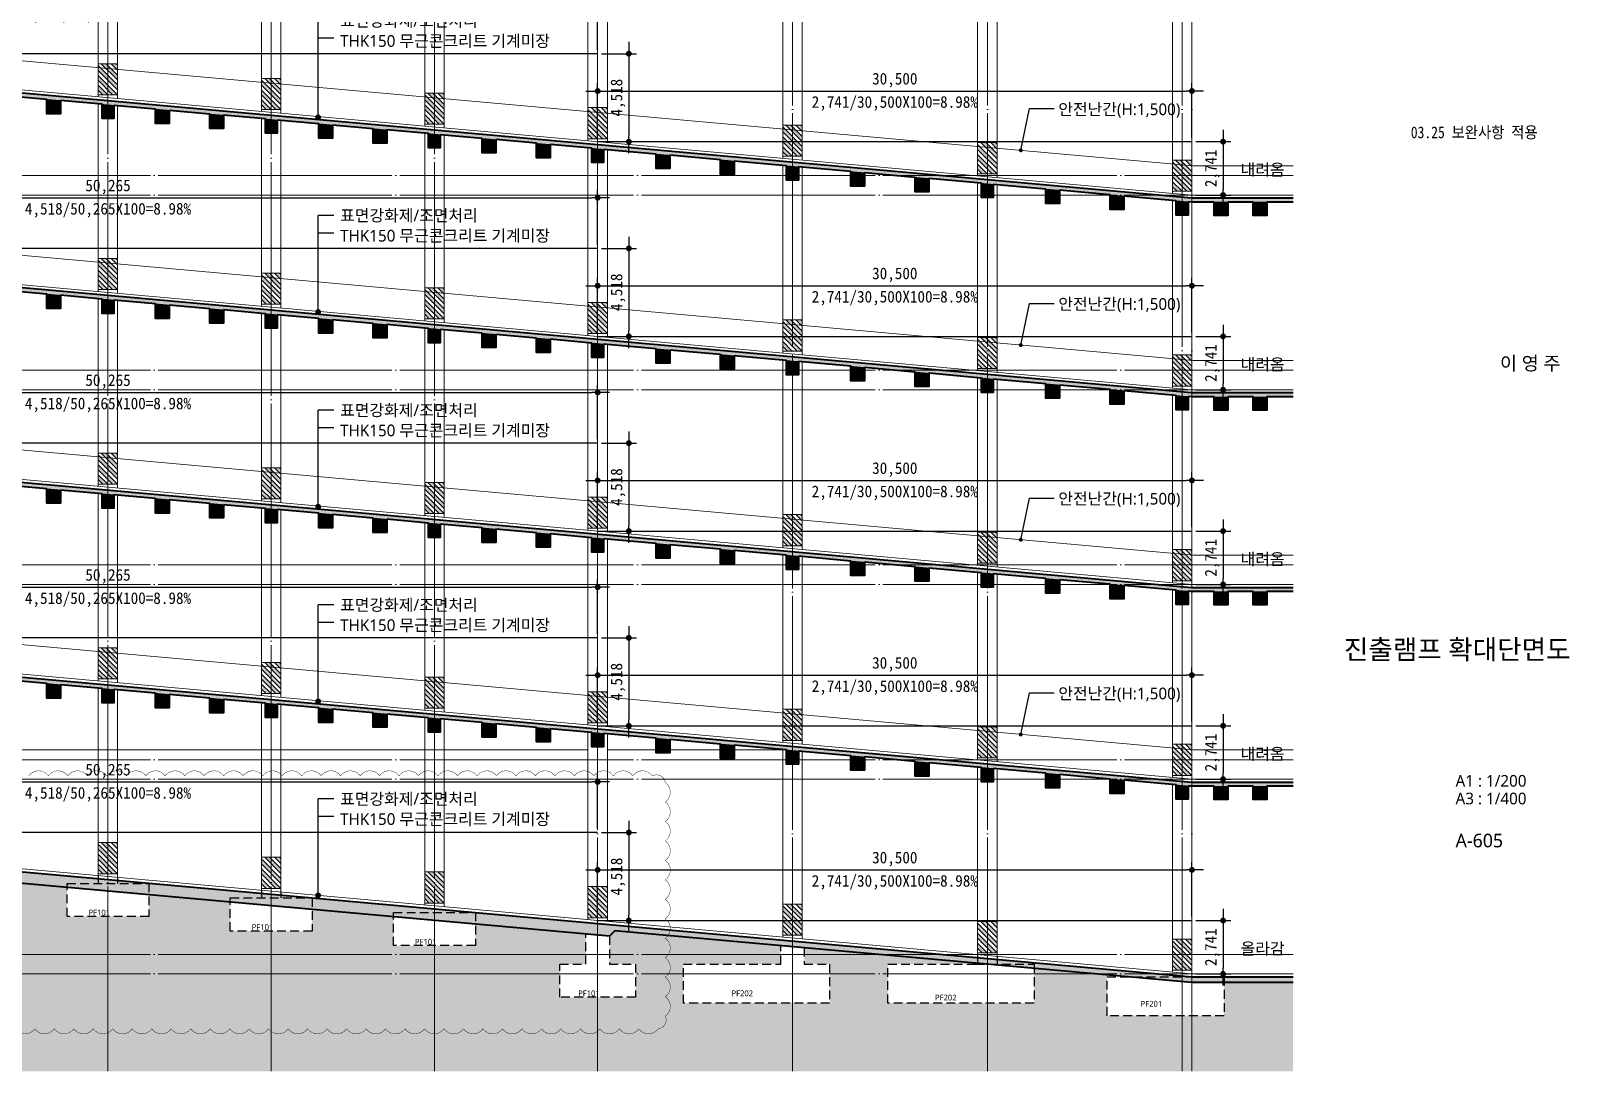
# Model space of a CAD drawing. Header units: millimetres. Extents: x 2292510 to 2787134, y 32296 to 526467.
# Drawn here: x 2371471 to 2450433, y 32296 to 85732 of the extents above; entities that cross this region are included whole.
import ezdxf
from ezdxf.enums import TextEntityAlignment as Align

# ---------------------------------------------------------------- set-up
doc = ezdxf.new("R2010")
doc.units = ezdxf.units.MM
doc.header["$LTSCALE"] = 200
doc.header["$MEASUREMENT"] = 0
doc.linetypes.add('CEN', pattern=[62, 60, -1, 0, -1])
doc.linetypes.add('HIDDEN', pattern=[0.375, 0.25, -0.125])
doc.layers.get('0').update_dxf_attribs({"linetype": 'CONTINUOUS'})
for name, color, linetype, lineweight in [('A-AXIS-LINE', 1, 'CEN', 15), ('A-BORD-TEXT', 3, 'CONTINUOUS', 25), ('A-CONC-LIN1', 2, 'CONTINUOUS', 40), ('A-CONC-LIN2', 7, 'CONTINUOUS', 25), ('A-DEGN-LINE', 4, 'CONTINUOUS', 25), ('A-DIMS', 7, 'CONTINUOUS', 25), ('A-ELEV-LIN3', 8, 'CONTINUOUS', 18), ('A-MKXS-LEAD', 7, 'CONTINUOUS', 25), ('A-MKXS-TEXT1', 3, 'CONTINUOUS', 25), ('A-XXXX-FIN2', 6, 'CONTINUOUS', 20), ('A-XXXX-SYMB', 7, 'CONTINUOUS', 25), ('REV-202205', 20, 'CONTINUOUS', 25)]:
    doc.layers.add(name, color=color, linetype=linetype, lineweight=lineweight)
doc.layers.add('A-CONC-SOLD', color=252, linetype='CEN')
doc.layers.add('A-XXXX-SOLD', color=252, linetype='CONTINUOUS')
doc.layers.add('Defpoint', color=181, linetype='CONTINUOUS', plot=False)
doc.styles.add('HY울릉도L', font='')
doc.styles.add('돋움', font='')
doc.styles.add('돋움체', font='')
doc.styles.add('맑은고딕', font='malgun.ttf')
doc.styles.get('HY울릉도L').set_extended_font_data('HYwulM')
doc.styles.get('돋움').set_extended_font_data('DotumChe')
doc.styles.get('돋움체').set_extended_font_data('DotumChe')
doc.dimstyles.new('CDIM', dxfattribs={"dimtxt": 3, "dimasz": 1.5, "dimexe": 2, "dimexo": 1, "dimgap": 1, "dimtad": 1, "dimdec": 0, "dimrnd": 0.5, "dimzin": 0, "dimdsep": 32, "dimlunit": 6, "dimtxsty": 'HY울릉도L', "dimblk1": '_CIDOT', "dimblk2": '_CIDOT', "dimsah": 1, "dimcen": 5.5, "dimclrd": 2, "dimclre": 2, "dimclrt": 7, "dimadec": 0, "dimazin": 0, "dimtfac": 1, "dimtdec": 0, "dimtix": 1, "dimtmove": 2, "dimatfit": 1, "dimldrblk": '_CIDOT', "dimfxl": 1, "dimtolj": 1, "dimtzin": 0, "dimlwd": -1, "dimarcsym": 0})

# ---------------------------------------------------------------- blocks, each defined once
blk = doc.blocks.new('axis')
at = {"layer": 'A-AXIS-LINE'}
for p, q in [((2249434.5, 128585.5), (2249434.5, 32295.5)), ((2257812, 128585.5), (2257812, 32295.5)), ((2266189.5, 128585.5), (2266189.5, 32295.5)), ((2274567, 32295.5), (2274567, 128585.5)), ((2284567, 32295.5), (2284567, 128585.5)), ((2294567, 32295.5), (2294567, 128585.5)), ((2304567, 32295.5), (2304567, 128585.5)), ((2305067, 32295.5), (2305067, 128585.5)), ((2177609.5, 78295.5), (2310259.5, 78295.5)), ((2177609.5, 77295.5), (2310259.5, 77295.5)), ((2177609.5, 68295.5), (2310259.5, 68295.5)), ((2177609.5, 67295.5), (2310259.5, 67295.5)), ((2177609.5, 58295.5), (2310259.5, 58295.5)), ((2177609.5, 57295.5), (2310259.5, 57295.5)), ((2177609.5, 48295.5), (2310259.5, 48295.5)), ((2177609.5, 47295.5), (2310259.5, 47295.5)), ((2177609.5, 38295.5), (2310259.5, 38295.5)), ((2177609.5, 37295.5), (2310259.5, 37295.5))]:
    blk.add_line(p, q, dxfattribs=at)
blk = doc.blocks.new('_CIDOT')
at = {"color": 0, "linetype": 'ByBlock'}
blk.add_line((2, 0), (-1, 0), dxfattribs=at)
at = {"color": 0, "linetype": 'ByBlock', "const_width": 0.5}
blk.add_lwpolyline([(-0.25, 0, 1), (0.25, 0, 1)], format="xyb", close=True, dxfattribs=at)
blk = doc.blocks.new('*D293')
at = {"layer": 'A-DIMS', "lineweight": -2, "transparency": 16777216}
for p, q in [((2269067, 49399), (2269067, 52199)), ((2299567, 49399), (2299567, 52199))]:
    blk.add_line(p, q, dxfattribs=at)
at = {"layer": 'A-DIMS', "transparency": 16777216}
blk.add_line((2269367, 51799), (2299267, 51799), dxfattribs=at)
at = {"layer": 'A-DIMS', "transparency": 16777216, "xscale": 300, "yscale": 300, "zscale": 300, "rotation": 180}
blk.add_blockref('_CIDOT', (2269067, 51799), dxfattribs=at)
at = {"layer": 'A-DIMS', "transparency": 16777216, "xscale": 300, "yscale": 300, "zscale": 300}
blk.add_blockref('_CIDOT', (2299567, 51799), dxfattribs=at)
at = {"layer": 'A-DIMS', "color": 3, "transparency": 16777216, "insert": (2284317, 52356), "char_height": 600, "attachment_point": 5, "style": '돋움'}
blk.add_mtext('\\A1;30,500', dxfattribs=at)
blk = doc.blocks.new('*D294')
at = {"layer": 'A-DIMS', "lineweight": -2, "transparency": 16777216}
for p, q in [((2299767, 49199), (2301567, 49199)), ((2299767, 46458), (2301567, 46458))]:
    blk.add_line(p, q, dxfattribs=at)
at = {"layer": 'A-DIMS', "transparency": 16777216}
blk.add_line((2301167, 48899), (2301167, 46758), dxfattribs=at)
at = {"layer": 'A-DIMS', "transparency": 16777216, "xscale": 300, "yscale": 300, "zscale": 300}
for p, rotation in [((2301167, 49199), 90), ((2301167, 46458), 270)]:
    blk.add_blockref('_CIDOT', p, dxfattribs=dict(at, rotation=rotation))
at = {"layer": 'A-DIMS', "color": 3, "transparency": 16777216, "insert": (2300610, 47829), "char_height": 600, "attachment_point": 5, "rotation": 90, "style": '돋움'}
blk.add_mtext('\\A1;2,741', dxfattribs=at)
blk = doc.blocks.new('*D295')
at = {"layer": 'A-DIMS', "lineweight": -2, "transparency": 16777216}
for p, q in [((2218802, 53917), (2218802, 56717)), ((2269067, 53917), (2269067, 56717))]:
    blk.add_line(p, q, dxfattribs=at)
at = {"layer": 'A-DIMS', "transparency": 16777216}
blk.add_line((2219102, 56317), (2268767, 56317), dxfattribs=at)
at = {"layer": 'A-DIMS', "transparency": 16777216, "xscale": 300, "yscale": 300, "zscale": 300, "rotation": 180}
blk.add_blockref('_CIDOT', (2218802, 56317), dxfattribs=at)
at = {"layer": 'A-DIMS', "transparency": 16777216, "xscale": 300, "yscale": 300, "zscale": 300}
blk.add_blockref('_CIDOT', (2269067, 56317), dxfattribs=at)
at = {"layer": 'A-DIMS', "color": 3, "transparency": 16777216, "insert": (2243935, 56874), "char_height": 600, "attachment_point": 5, "style": '돋움'}
blk.add_mtext('\\A1;50,265', dxfattribs=at)
blk = doc.blocks.new('*D296')
at = {"layer": 'A-DIMS', "lineweight": -2, "transparency": 16777216}
for p, q in [((2269267, 53717), (2271067, 53717)), ((2269267, 49199), (2271067, 49199))]:
    blk.add_line(p, q, dxfattribs=at)
at = {"layer": 'A-DIMS', "transparency": 16777216}
blk.add_line((2270667, 53417), (2270667, 49499), dxfattribs=at)
at = {"layer": 'A-DIMS', "transparency": 16777216, "xscale": 300, "yscale": 300, "zscale": 300}
for p, rotation in [((2270667, 53717), 90), ((2270667, 49199), 270)]:
    blk.add_blockref('_CIDOT', p, dxfattribs=dict(at, rotation=rotation))
at = {"layer": 'A-DIMS', "color": 3, "transparency": 16777216, "insert": (2270110, 51458), "char_height": 600, "attachment_point": 5, "rotation": 90, "style": '돋움'}
blk.add_mtext('\\A1;4,518', dxfattribs=at)
blk = doc.blocks.new('안전페인트2')
at = {"layer": 'A-ELEV-LIN3'}
h = blk.add_hatch(color=256, dxfattribs=at)
h.dxf.hatch_style = 1
h.paths.add_polyline_path([(1000, 1373), (1000, 1627), (927, 1700), (673, 1700)])
h.paths.add_polyline_path([(1000, 864), (1000, 1118), (418, 1700), (164, 1700)])
h.paths.add_polyline_path([(1000, 355), (1000, 609), (109, 1500), (0, 1609), (0, 1355)])
h.paths.add_polyline_path([(745, 100), (1000, 100), (0, 1100), (0, 845)])
h.paths.add_polyline_path([(236, 100), (491, 100), (0, 591), (0, 336)])
blk.add_lwpolyline([(1000, 1700), (0, 1700), (0, 100), (1000, 100)], close=True, dxfattribs=at)
for points in [[(1000, 609), (0, 1609)], [(1000, 864), (164, 1700)], [(1000, 1118), (418, 1700)], [(1000, 1373), (673, 1700)], [(1000, 1627), (927, 1700)], [(1000, 355), (0, 1355)], [(1000, 100), (0, 1100)], [(745, 100), (0, 845)], [(491, 100), (0, 591)], [(236, 100), (0, 336)]]:
    blk.add_lwpolyline(points, dxfattribs=at)
blk = doc.blocks.new('raG1_600X900')
at = {"layer": 'A-CONC-SOLD'}
h = blk.add_hatch(color=256, dxfattribs=at)
h.dxf.hatch_style = 1
h.paths.add_polyline_path([(300, -201), (300, -900), (-300, -900), (-300, -147)])
at = {"layer": 'A-CONC-LIN1'}
blk.add_lwpolyline([(300, -201), (300, -900), (-300, -900), (-300, -147)], dxfattribs=at)
blk = doc.blocks.new('raB1_700X900')
at = {"layer": 'A-CONC-SOLD'}
h = blk.add_hatch(color=256, dxfattribs=at)
h.dxf.hatch_style = 1
h.paths.add_polyline_path([(350, -201), (350, -900), (-350, -900), (-350, -138)])
at = {"layer": 'A-CONC-LIN1'}
blk.add_lwpolyline([(350, -201), (350, -900), (-350, -900), (-350, -138)], dxfattribs=at)
blk = doc.blocks.new('raB2_700X900')
at = {"layer": 'A-CONC-SOLD'}
h = blk.add_hatch(color=256, dxfattribs=at)
h.dxf.hatch_style = 1
h.paths.add_polyline_path([(350, -200), (350, -900), (-350, -900), (-350, -200)])
at = {"layer": 'A-CONC-LIN1'}
blk.add_lwpolyline([(350, -200), (350, -900), (-350, -900), (-350, -200)], dxfattribs=at)
blk = doc.blocks.new('*D389')
at = {"layer": 'A-DIMS', "lineweight": -2, "transparency": 16777216}
for p, q in [((2269067, 49399), (2269067, 52199)), ((2299567, 49399), (2299567, 52199))]:
    blk.add_line(p, q, dxfattribs=at)
at = {"layer": 'A-DIMS', "transparency": 16777216}
blk.add_line((2269367, 51799), (2299267, 51799), dxfattribs=at)
at = {"layer": 'A-DIMS', "transparency": 16777216, "xscale": 300, "yscale": 300, "zscale": 300, "rotation": 180}
blk.add_blockref('_CIDOT', (2269067, 51799), dxfattribs=at)
at = {"layer": 'A-DIMS', "transparency": 16777216, "xscale": 300, "yscale": 300, "zscale": 300}
blk.add_blockref('_CIDOT', (2299567, 51799), dxfattribs=at)
at = {"layer": 'A-DIMS', "color": 3, "transparency": 16777216, "insert": (2284317, 52356), "char_height": 600, "attachment_point": 5, "style": '돋움'}
blk.add_mtext('\\A1;30,500', dxfattribs=at)
blk = doc.blocks.new('*D390')
at = {"layer": 'A-DIMS', "lineweight": -2, "transparency": 16777216}
for p, q in [((2299767, 49199), (2301567, 49199)), ((2299767, 46458), (2301567, 46458))]:
    blk.add_line(p, q, dxfattribs=at)
at = {"layer": 'A-DIMS', "transparency": 16777216}
blk.add_line((2301167, 48899), (2301167, 46758), dxfattribs=at)
at = {"layer": 'A-DIMS', "transparency": 16777216, "xscale": 300, "yscale": 300, "zscale": 300}
for p, rotation in [((2301167, 49199), 90), ((2301167, 46458), 270)]:
    blk.add_blockref('_CIDOT', p, dxfattribs=dict(at, rotation=rotation))
at = {"layer": 'A-DIMS', "color": 3, "transparency": 16777216, "insert": (2300610, 47829), "char_height": 600, "attachment_point": 5, "rotation": 90, "style": '돋움'}
blk.add_mtext('\\A1;2,741', dxfattribs=at)
blk = doc.blocks.new('*D391')
at = {"layer": 'A-DIMS', "lineweight": -2, "transparency": 16777216}
for p, q in [((2218802, 53917), (2218802, 56717)), ((2269067, 53917), (2269067, 56717))]:
    blk.add_line(p, q, dxfattribs=at)
at = {"layer": 'A-DIMS', "transparency": 16777216}
blk.add_line((2219102, 56317), (2268767, 56317), dxfattribs=at)
at = {"layer": 'A-DIMS', "transparency": 16777216, "xscale": 300, "yscale": 300, "zscale": 300, "rotation": 180}
blk.add_blockref('_CIDOT', (2218802, 56317), dxfattribs=at)
at = {"layer": 'A-DIMS', "transparency": 16777216, "xscale": 300, "yscale": 300, "zscale": 300}
blk.add_blockref('_CIDOT', (2269067, 56317), dxfattribs=at)
at = {"layer": 'A-DIMS', "color": 3, "transparency": 16777216, "insert": (2243935, 56874), "char_height": 600, "attachment_point": 5, "style": '돋움'}
blk.add_mtext('\\A1;50,265', dxfattribs=at)
blk = doc.blocks.new('*D392')
at = {"layer": 'A-DIMS', "lineweight": -2, "transparency": 16777216}
for p, q in [((2269267, 53717), (2271067, 53717)), ((2269267, 49199), (2271067, 49199))]:
    blk.add_line(p, q, dxfattribs=at)
at = {"layer": 'A-DIMS', "transparency": 16777216}
blk.add_line((2270667, 53417), (2270667, 49499), dxfattribs=at)
at = {"layer": 'A-DIMS', "transparency": 16777216, "xscale": 300, "yscale": 300, "zscale": 300}
for p, rotation in [((2270667, 53717), 90), ((2270667, 49199), 270)]:
    blk.add_blockref('_CIDOT', p, dxfattribs=dict(at, rotation=rotation))
at = {"layer": 'A-DIMS', "color": 3, "transparency": 16777216, "insert": (2270110, 51458), "char_height": 600, "attachment_point": 5, "rotation": 90, "style": '돋움'}
blk.add_mtext('\\A1;4,518', dxfattribs=at)
blk = doc.blocks.new('기준층')
at = {"layer": 'A-CONC-SOLD'}
h = blk.add_hatch(color=256, dxfattribs=at)
h.dxf.hatch_style = 1
h.paths.add_polyline_path([(2188288.6, 56308), (2299553.6, 46308), (2304759.5, 46308), (2304759.5, 46108), (2299542.3, 46108), (2188277.3, 56108.2), (2172109.5, 56108), (2172109.5, 56308)])
at = {"layer": 'A-CONC-LIN1'}
for points in [[(2172109.5, 56308), (2188288.6, 56308), (2299553.6, 46308), (2304759.5, 46308)], [(2238699.5, 51576.5), (2240792, 51388.4)], [(2241492, 51325.5), (2243634.5, 51132.9)], [(2244234.5, 51079), (2246377, 50886.5)], [(2247077, 50823.5), (2249169.5, 50635.5)], [(2249869.5, 50572.6), (2252012, 50380)], [(2252612, 50326.1), (2254754.5, 50133.5)], [(2255454.5, 50070.6), (2257547, 49882.5)], [(2258247, 49819.6), (2260389.5, 49627.1)], [(2260989.5, 49573.1), (2263132, 49380.6)], [(2263832, 49317.7), (2265924.5, 49129.6)], [(2266624.5, 49066.7), (2268767, 48874.1)], [(2269367, 48820.2), (2272067, 48577.5)], [(2272767, 48514.6), (2275367, 48281)], [(2276067, 48218), (2278767, 47975.4)], [(2279367, 47921.5), (2282067, 47678.8)], [(2282767, 47615.9), (2285367, 47382.2)], [(2286067, 47319.3), (2288767, 47076.6)], [(2289367, 47022.7), (2292067, 46780)], [(2292767, 46717.1), (2295367, 46483.4)], [(2296067, 46420.5), (2298767, 46177.9)], [(2299367, 46123.9), (2299542.3, 46108.2), (2300717, 46108.2)], [(2301417, 46108), (2302717, 46108)], [(2303417, 46108), (2304759.5, 46108)]]:
    blk.add_lwpolyline(points, dxfattribs=at)
at = {"layer": 'A-DEGN-LINE'}
for p, q in [((2269067, 53716.8), (2218802, 53716.8)), ((2269067, 49199.2), (2299567, 49199.2))]:
    blk.add_line(p, q, dxfattribs=at)
at = {"layer": 'A-ELEV-LIN3'}
for p, q in [((2243427.8, 41503.5), (2243427.8, 51151.5)), ((2244427.8, 41413.7), (2244427.8, 51061.6)), ((2251812, 40750), (2251812, 50347.8)), ((2252812, 40660.1), (2252812, 50257.9)), ((2260189.5, 39997.1), (2260189.5, 49594.8)), ((2261189.5, 39907.2), (2261189.5, 49505)), ((2268567, 39244.1), (2268567, 48892.1)), ((2269567, 39154.3), (2269567, 48802.2)), ((2278567, 38345.4), (2278567, 47993.4)), ((2279567, 38255.5), (2279567, 47903.5)), ((2288567, 37446.6), (2288567, 47094.6)), ((2289567, 37356.7), (2289567, 47004.7)), ((2298567, 36547.9), (2298567, 46195.8)), ((2299567, 36458), (2299567, 46108.2))]:
    blk.add_line(p, q, dxfattribs=at)
blk.add_lwpolyline([(2172109.5, 57958), (2188369.3, 57958), (2299634.3, 47958), (2304759.5, 47958)], dxfattribs=at)
at = {"layer": 'A-MKXS-LEAD'}
for p, q in [((2254718.9, 50448.9), (2254718.9, 55407)), ((2255518.9, 55407), (2254718.9, 55407)), ((2255518.9, 54507), (2254718.9, 54507))]:
    blk.add_line(p, q, dxfattribs=at)
at = {"layer": 'A-MKXS-LEAD', "const_width": 150}
blk.add_lwpolyline([(2254643.9, 50448.9, 1), (2254793.9, 50448.9, 1)], format="xyb", close=True, dxfattribs=at)
at = {"layer": 'A-XXXX-FIN2'}
blk.add_lwpolyline([(2172109.5, 56458), (2188302, 56458), (2299567, 46458), (2304759.5, 46458)], dxfattribs=at)
at = {"layer": 'A-XXXX-SYMB'}
blk.add_lwpolyline([(2290782.7, 48753.5), (2291227.2, 50894.6), (2292498.8, 50894.6)], dxfattribs=at)
at = {"layer": 'A-XXXX-SYMB', "const_width": 100}
blk.add_lwpolyline([(2290732.7, 48753.5, 1), (2290832.7, 48753.5, 1)], format="xyb", close=True, dxfattribs=at)
for p in [(2243427.8, 41503.5), (2251812, 40750), (2260189.5, 39997.1), (2268567, 39244.1), (2278567, 38345.4), (2288567, 37446.6), (2298567, 36547.9)]:
    blk.add_blockref('안전페인트2', p)
at = {"layer": 'A-CONC-LIN1'}
for name, p in [('raB1_700X900', (2241142, 51526.3)), ('raG1_600X900', (2243934.5, 51279.8)), ('raB1_700X900', (2246727, 51024.3)), ('raB1_700X900', (2249519.5, 50773.4)), ('raG1_600X900', (2252312, 50526.9)), ('raB1_700X900', (2255104.5, 50271.4)), ('raB1_700X900', (2257897, 50020.4)), ('raG1_600X900', (2260689.5, 49774)), ('raB1_700X900', (2263482, 49518.5)), ('raB1_700X900', (2266274.5, 49267.5)), ('raG1_600X900', (2269067, 49021)), ('raB1_700X900', (2272417, 48715.4)), ('raB1_700X900', (2275717, 48418.9)), ('raG1_600X900', (2279067, 48122.3)), ('raB1_700X900', (2282417, 47816.7)), ('raB1_700X900', (2285717, 47520.1)), ('raG1_600X900', (2289067, 47223.5)), ('raB1_700X900', (2292417, 46917.9)), ('raB1_700X900', (2295717, 46621.3)), ('raG1_600X900', (2299067, 46324.8)), ('raB2_700X900', (2301067, 46308)), ('raB2_700X900', (2303067, 46308))]:
    blk.add_blockref(name, p, dxfattribs=at)
at = {"layer": 'A-DIMS', "color": 3, "style": '돋움체'}
for s, p in [('4,518/50,265X100=8.98%%%', (2243934.5, 55755)), ('2,741/30,500X100=8.98%%%', (2284317, 51237.4))]:
    blk.add_text(s, height=600, dxfattribs=at).set_placement(p, align=Align.MIDDLE_CENTER)
at = {"layer": 'A-MKXS-TEXT1', "style": '맑은고딕'}
for s, p in [('표면강화제/조면처리', (2255848, 55407)), ('THK150 무근콘크리트 기계미장', (2255848, 54368.9)), ('안전난간(H:1,500)', (2292709.3, 50860.9))]:
    blk.add_text(s, height=600, dxfattribs=at).set_placement(p, align=Align.MIDDLE_LEFT)
at = {"layer": 'A-DIMS'}
for base, p1, p2, picture, middle in [((2269067, 56316.8), (2218802, 53716.8), (2269067, 53716.8), '*D295', (2243934.5, 56873.9)), ((2299567, 51799.2), (2269067, 49199.2), (2299567, 49199.2), '*D293', (2284317, 52356.3))]:
    dim = blk.add_linear_dim(base=base, p1=p1, p2=p2, dimstyle='CDIM', override={"dimscale": 200, "dimtxsty": '돋움', "dimclrd": 256, "dimclre": 256, "dimclrt": 3}, dxfattribs=at)
    dim.commit()
    dim.dimension.update_dxf_attribs({"geometry": picture, "text_midpoint": middle})
for base, p1, p2, picture, middle in [((2270667, 49199.2), (2269067, 53716.8), (2269067, 49199.2), '*D296', (2270109.9, 51458)), ((2301167, 46458), (2299567, 49199.2), (2299567, 46458), '*D294', (2300609.9, 47828.6))]:
    dim = blk.add_linear_dim(base=base, p1=p1, p2=p2, angle=90, dimstyle='CDIM', override={"dimscale": 200, "dimtxsty": '돋움', "dimclrd": 256, "dimclre": 256, "dimclrt": 3}, dxfattribs=at)
    dim.commit()
    dim.dimension.update_dxf_attribs({"geometry": picture, "text_midpoint": middle})
blk = doc.blocks.new('지하층')
at = {"layer": 'A-CONC-SOLD'}
h = blk.add_hatch(color=256, dxfattribs=at)
h.dxf.hatch_style = 1
h.paths.add_polyline_path([(2188295.3, 56308), (2172109.5, 56308), (2172109.5, 56108), (2178452, 56108), (2178452, 46258), (2172109.5, 46258), (2172109.5, 45258), (2179652, 45258), (2179652, 46258), (2179152, 46258), (2179152, 56008), (2188281.8, 56008), (2220902, 53076.2), (2220902, 52775), (2269667, 48392.2), (2269943.4, 48668.6), (2299546.8, 46008), (2304759.5, 46008), (2304759.5, 46308), (2299560.3, 46308)])
at = {"layer": 'A-CONC-LIN1'}
for points in [[(2172109.5, 56308), (2188295.3, 56308), (2299560.3, 46308), (2304759.5, 46308)], [(2304759.5, 46008), (2299546.8, 46008), (2269943.4, 48668.6), (2269667, 48392.2), (2220902, 52775), (2220902, 53076.2), (2188281.8, 56008), (2179152, 56008), (2179152, 46258), (2179652, 46258), (2179652, 45258), (2172109.5, 45258)]]:
    blk.add_lwpolyline(points, dxfattribs=at)
at = {"layer": 'A-DEGN-LINE'}
for p, q in [((2269067, 53716.8), (2218802, 53716.8)), ((2269067, 49199.2), (2299567, 49199.2))]:
    blk.add_line(p, q, dxfattribs=at)
at = {"layer": 'A-ELEV-LIN3'}
for p, q in [((2172109.5, 57958), (2268567, 57958)), ((2269567, 57958), (2272067, 57958)), ((2272767, 57958), (2275367, 57958)), ((2276067, 57958), (2278567, 57958))]:
    blk.add_line(p, q, dxfattribs=at)
at = {"layer": 'A-XXXX-FIN2'}
blk.add_lwpolyline([(2172109.5, 56458), (2188302, 56458), (2299567, 46458), (2304759.5, 46458)], dxfattribs=at)
at = {"layer": 'A-DIMS', "color": 3, "style": '돋움체'}
for s, p in [('4,518/50,265X100=8.98%%%', (2243934.5, 55755)), ('2,741/30,500X100=8.98%%%', (2284317, 51237.4))]:
    blk.add_text(s, height=600, dxfattribs=at).set_placement(p, align=Align.MIDDLE_CENTER)
at = {"layer": 'A-DIMS'}
for base, p1, p2, picture, middle in [((2269067, 56316.8), (2218802, 53716.8), (2269067, 53716.8), '*D391', (2243934.5, 56873.9)), ((2299567, 51799.2), (2269067, 49199.2), (2299567, 49199.2), '*D389', (2284317, 52356.3))]:
    dim = blk.add_linear_dim(base=base, p1=p1, p2=p2, dimstyle='CDIM', override={"dimscale": 200, "dimtxsty": '돋움', "dimclrd": 256, "dimclre": 256, "dimclrt": 3}, dxfattribs=at)
    dim.commit()
    dim.dimension.update_dxf_attribs({"geometry": picture, "text_midpoint": middle})
for base, p1, p2, picture, middle in [((2270667, 49199.2), (2269067, 53716.8), (2269067, 49199.2), '*D392', (2270109.9, 51458)), ((2301167, 46458), (2299567, 49199.2), (2299567, 46458), '*D390', (2300609.9, 47828.6))]:
    dim = blk.add_linear_dim(base=base, p1=p1, p2=p2, angle=90, dimstyle='CDIM', override={"dimscale": 200, "dimtxsty": '돋움', "dimclrd": 256, "dimclre": 256, "dimclrt": 3}, dxfattribs=at)
    dim.commit()
    dim.dimension.update_dxf_attribs({"geometry": picture, "text_midpoint": middle})

msp = doc.modelspace()

# ---------------------------------------------------------------- hatches: boundary and pattern name
at = {"layer": 'A-XXXX-SOLD'}
h = msp.add_hatch(color=256, dxfattribs=at)
h.dxf.hatch_style = 1
h.paths.add_polyline_path([(2420476.6, 37795.5), (2415467, 37795.5), (2415467, 35795.5), (2422967, 35795.5), (2422967, 37571.7), (2427708.9, 37145.5), (2426717, 37145.5), (2426717, 35145.5), (2432717, 35145.5), (2432717, 36845.5), (2436259.5, 36845.5), (2436259.5, 32295.5), (2303609.5, 32295.5), (2303609.5, 36095.5), (2306827, 36095.5), (2306827, 34695.5), (2312377, 34695.5), (2312377, 37095.5), (2310652, 37095.5), (2310652, 46845.5), (2318202, 46845.5), (2318202, 45195.5), (2322402, 45195.5), (2322402, 46610), (2329239.3, 45995.5), (2328202, 45995.5), (2328202, 44295.5), (2332402, 44295.5), (2332402, 45711.3), (2339253.2, 45095.5), (2338202, 45095.5), (2338202, 43395.5), (2342402, 43395.5), (2342402, 44812.5), (2349802, 44147.4), (2349802, 44095.5), (2348202, 44095.5), (2348202, 42395.5), (2352402, 42395.5), (2352402, 43612.5), (2356579.5, 43237.1), (2356579.5, 41745.5), (2360779.5, 41745.5), (2360779.5, 42859.6), (2364957, 42484.2), (2364957, 40995.5), (2369157, 40995.5), (2369157, 42106.7), (2373334.5, 41731.2), (2373334.5, 40245.5), (2377534.5, 40245.5), (2377534.5, 41353.7), (2381712, 40978.3), (2381712, 39495.5), (2385912, 39495.5), (2385912, 40600.8), (2390089.5, 40225.4), (2390089.5, 38745.5), (2394289.5, 38745.5), (2394289.5, 39847.9), (2399967, 39337.6), (2399967, 37795.5), (2398617, 37795.5), (2398617, 36095.5), (2402517, 36095.5), (2402517, 37795.5), (2401167, 37795.5), (2401167, 39229.8), (2401443.4, 39506.1), (2409967, 38740.1), (2409967, 37795.5), (2404967, 37795.5), (2404967, 35795.5), (2412467, 35795.5), (2412467, 37795.5), (2411167, 37795.5), (2411167, 38632.2)])

# ---------------------------------------------------------------- linework, layer by layer
at = {"layer": 'A-CONC-LIN2', "linetype": 'HIDDEN', "ltscale": 9}
for p, q in [((2374927.8, 42341), (2374927.8, 41945.5)), ((2375927.8, 42251.2), (2375927.8, 41945.5)), ((2383312, 41587.5), (2383312, 41195.5)), ((2384312, 41497.6), (2384312, 41195.5)), ((2420067, 38284.1), (2420067, 37795.5)), ((2421067, 38194.3), (2421067, 37795.5))]:
    msp.add_line(p, q, dxfattribs=at)
for points in [[(2373334.5, 41945.5), (2377534.5, 41945.5), (2377534.5, 40245.5), (2373334.5, 40245.5)], [(2381712, 41195.5), (2385912, 41195.5), (2385912, 39495.5), (2381712, 39495.5)], [(2390089.5, 40445.5), (2394289.5, 40445.5), (2394289.5, 38745.5), (2390089.5, 38745.5)], [(2426717, 37145.5), (2432717, 37145.5), (2432717, 35145.5), (2426717, 35145.5)]]:
    msp.add_lwpolyline(points, close=True, dxfattribs=at)
for points in [[(2401167, 39229.8), (2401167, 37795.5), (2402517, 37795.5), (2402517, 36095.5), (2398617, 36095.5), (2398617, 37795.5), (2399967, 37795.5), (2399967, 39337.6)], [(2411167, 38632.2), (2411167, 37795.5), (2412467, 37795.5), (2412467, 35795.5), (2404967, 35795.5), (2404967, 37795.5), (2409967, 37795.5), (2409967, 38740.1)], [(2419967, 37795.5), (2422967, 37795.5), (2422967, 35795.5), (2415467, 35795.5), (2415467, 37795.5), (2419967, 37795.5), (2419967, 37841.3)]]:
    msp.add_lwpolyline(points, dxfattribs=at)
at = {"layer": 'A-MKXS-LEAD'}
for p, q in [((2386218.9, 41326.3), (2386218.9, 46284.4)), ((2387018.9, 46284.4), (2386218.9, 46284.4)), ((2387018.9, 45384.4), (2386218.9, 45384.4))]:
    msp.add_line(p, q, dxfattribs=at)
at = {"layer": 'A-MKXS-LEAD', "const_width": 150}
msp.add_lwpolyline([(2386143.9, 41326.3, 1), (2386293.9, 41326.3, 1)], format="xyb", close=True, dxfattribs=at)
at = {"layer": 'REV-202205', "const_width": 20}
msp.add_lwpolyline([(2371373.2, 47463.7, -0.5205671), (2372373.2, 47463.7, -0.5205671), (2373373.2, 47463.7, -0.5205671), (2374373.2, 47463.7, -0.5205671), (2375373.2, 47463.7, -0.5205671), (2376373.2, 47463.7, -0.5205671), (2377373.2, 47463.7, -0.5205671), (2378373.2, 47463.7, -0.5205671), (2379373.2, 47463.7, -0.5205671), (2380373.2, 47463.7, -0.5205671), (2381373.2, 47463.7, -0.5205671), (2382373.2, 47463.7, -0.5205671), (2383373.2, 47463.7, -0.5205671), (2384373.2, 47463.7, -0.5205671), (2385373.2, 47463.7, -0.5205671), (2386373.2, 47463.7, -0.5205671), (2387373.2, 47463.7, -0.5205671), (2388373.2, 47463.7, -0.5205671), (2389373.2, 47463.7, -0.5205671), (2390373.2, 47463.7, -0.5205671), (2391373.2, 47463.7, -0.5205671), (2392373.2, 47463.7, -0.5205671), (2393373.2, 47463.7, -0.5205671), (2394373.2, 47463.7, -0.5205671), (2395373.2, 47463.7, -0.5205671), (2396373.2, 47463.7, -0.5205671), (2397373.2, 47463.7, -0.5205671), (2398373.2, 47463.7, -0.5205671), (2399373.2, 47463.7, -0.5205671), (2400373.2, 47463.7, -0.5205671), (2401373.2, 47463.7, -0.5205671), (2402373.2, 47463.7, -0.5205671), (2403373.2, 47463.7, -0.5205671), (2404034.3, 47124.9, -0.5205671), (2404034.3, 46124.9, -0.5205671), (2404034.3, 45124.9, -0.5205671), (2404034.3, 44124.9, -0.5205671), (2404034.3, 43124.9, -0.5205671), (2404034.3, 42124.9, -0.5205671), (2404034.3, 41124.9, -0.5205671), (2404034.3, 40124.9, -0.5205671), (2404034.3, 39124.9, -0.5205671), (2404034.3, 38124.9, -0.5205671), (2404034.3, 37124.9, -0.5205671), (2404034.3, 36124.9, -0.5205671), (2404034.3, 35124.9, -0.5205671), (2403680.3, 34479, -0.5205671), (2402680.3, 34479, -0.5205671), (2401680.3, 34479, -0.5205671), (2400680.3, 34479, -0.5205671), (2399680.3, 34479, -0.5205671), (2398680.3, 34479, -0.5205671), (2397680.3, 34479, -0.5205671), (2396680.3, 34479, -0.5205671), (2395680.3, 34479, -0.5205671), (2394680.3, 34479, -0.5205671), (2393680.3, 34479, -0.5205671), (2392680.3, 34479, -0.5205671), (2391680.3, 34479, -0.5205671), (2390680.3, 34479, -0.5205671), (2389680.3, 34479, -0.5205671), (2388680.3, 34479, -0.5205671), (2387680.3, 34479, -0.5205671), (2386680.3, 34479, -0.5205671), (2385680.3, 34479, -0.5205671), (2384680.3, 34479, -0.5205671), (2383680.3, 34479, -0.5205671), (2382680.3, 34479, -0.5205671), (2381680.3, 34479, -0.5205671), (2380680.3, 34479, -0.5205671), (2379680.3, 34479, -0.5205671), (2378680.3, 34479, -0.5205671), (2377680.3, 34479, -0.5205671), (2376680.3, 34479, -0.5205671), (2375680.3, 34479, -0.5205671), (2374680.3, 34479, -0.5205671), (2373680.3, 34479, -0.5205671), (2372680.3, 34479, -0.5205671), (2371680.3, 34479, -0.5205671), (2370680.3, 34479, -0.5205671)], format="xyb", dxfattribs=at)

# ---------------------------------------------------------------- block references
for name, p in [('axis', (126000, 0)), ('기준층', (131500, 40837.5)), ('기준층', (131500, 30837.5)), ('기준층', (131500, 20837.5)), ('기준층', (131500, 10837.5)), ('기준층', (131500, 837.5))]:
    msp.add_blockref(name, p)
at = {"linetype": 'HIDDEN', "ltscale": 9}
msp.add_blockref('지하층', (131500, -9162.5), dxfattribs=at)

# ---------------------------------------------------------------- texts
at = {"layer": 'A-BORD-TEXT', "style": '맑은고딕'}
msp.add_text('이 영 주', height=700, dxfattribs=at).set_placement((2449986.6, 68300), align=Align.RIGHT)
msp.add_text('진출램프 확대단면도', height=1000, dxfattribs=at).set_placement((2444684.5, 53960.5), align=Align.MIDDLE_CENTER)
for s, height, p in [('A1 : 1/200', 600, (2444598.6, 46909.3)), ('A3 : 1/400', 600, (2444598.6, 46002.3)), ('A-605', 700, (2444598.6, 43795))]:
    msp.add_text(s, height=height, dxfattribs=at).set_placement(p)
at = {"layer": 'A-MKXS-TEXT1', "style": '돋움체', "width": 0.9}
msp.add_text('03.25 보완사항 적용', height=600, dxfattribs=at).set_placement((2442302.4, 80515), align=Align.MIDDLE_LEFT)
at = {"layer": 'A-MKXS-TEXT1'}
for s, style, p in [('내려옴', '돋움체', (2433567, 78595.5)), ('내려옴', '돋움체', (2433567, 68595.5)), ('내려옴', '돋움체', (2433567, 58595.5)), ('내려옴', '돋움체', (2433567, 48595.5)), ('표면강화제/조면처리', '맑은고딕', (2387348, 46284.4)), ('THK150 무근콘크리트 기계미장', '맑은고딕', (2387348, 45246.3)), ('올라감', '돋움체', (2433567, 38595.5))]:
    msp.add_text(s, height=600, dxfattribs=dict(at, style=style)).set_placement(p, align=Align.MIDDLE_LEFT)
at = {"layer": 'Defpoint', "style": '맑은고딕'}
for s, p in [('PF101', (2374432.5, 40205.7)), ('PF101', (2382810, 39455.7)), ('PF101', (2391187.5, 38705.7)), ('PF101', (2399565, 36055.7)), ('PF202', (2407434.9, 36055.7)), ('PF202', (2417880.4, 35841)), ('PF201', (2428433.2, 35519.1))]:
    msp.add_text(s, height=300, dxfattribs=at).set_placement(p, align=Align.BOTTOM_LEFT)

doc.saveas('drawing.dxf')
